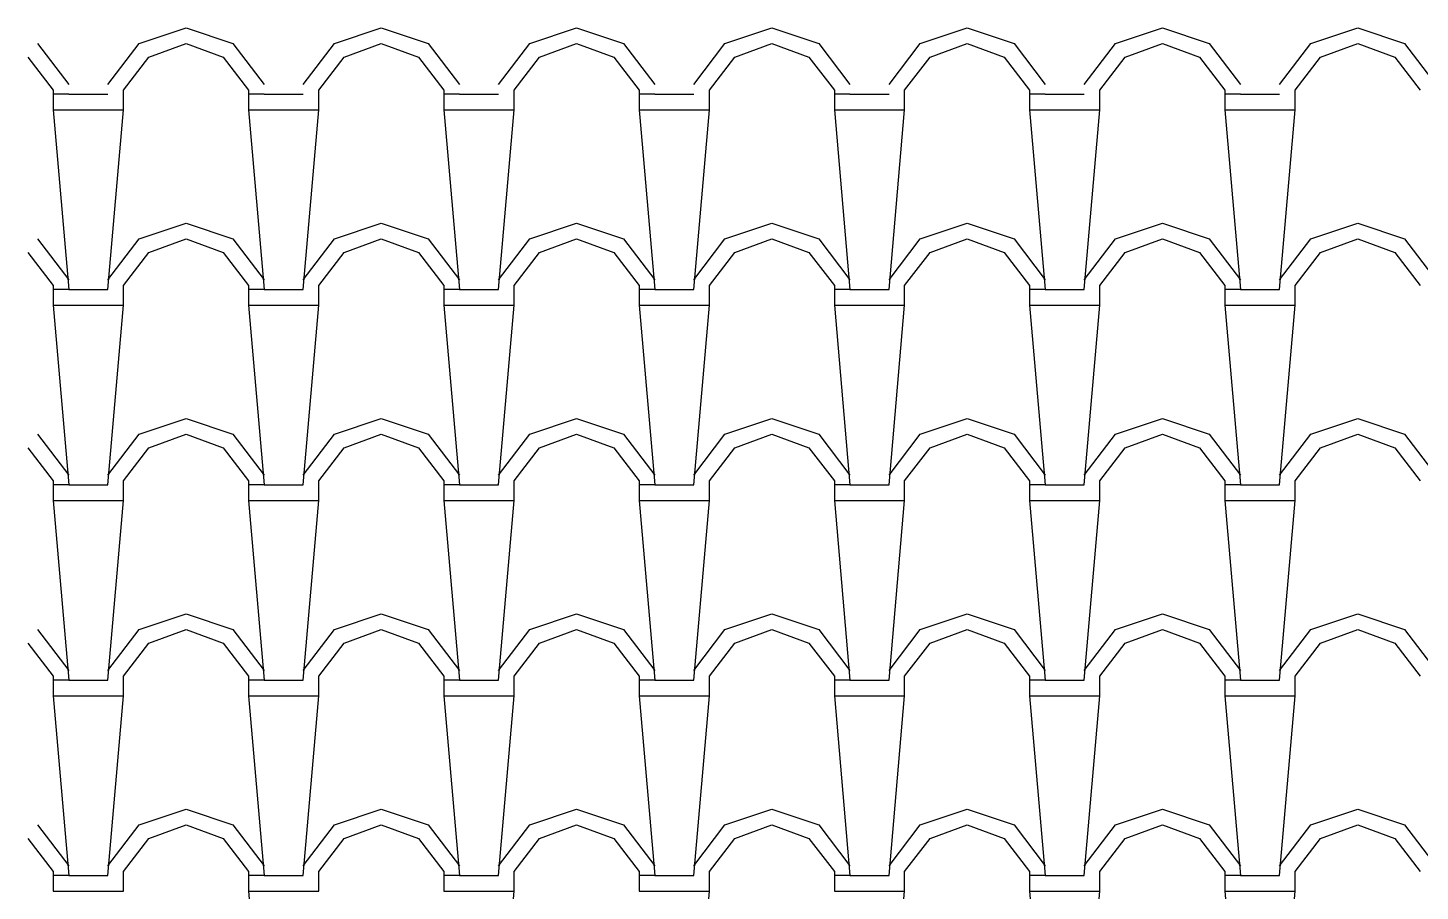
# Model space of a CAD drawing. Extents: x 143.46 to 149.12, y 337.31 to 340.42.
# Drawn here: x 143.461 to 145.244, y 339.314 to 340.419 of the extents above; entities that cross this region are included whole.
import ezdxf

# ---------------------------------------------------------------- set-up
doc = ezdxf.new("R2010")
doc.units = 0
doc.header["$LTSCALE"] = 0.03
doc.header["$MEASUREMENT"] = 0
doc.layers.add('TELHA', color=1, linetype='CONTINUOUS')

msp = doc.modelspace()

# ---------------------------------------------------------------- linework, layer by layer
at = {"layer": 'TELHA', "color": 1}
for p, q in [((143.6039, 340.3992), (143.6639, 340.4192)), ((143.6039, 340.3992), (143.6639, 340.4192)), ((143.6639, 340.4192), (143.7239, 340.3992)), ((143.6639, 340.4192), (143.7239, 340.3992)), ((143.8539, 340.3992), (143.9139, 340.4192)), ((143.8539, 340.3992), (143.9139, 340.4192)), ((143.9139, 340.4192), (143.9739, 340.3992)), ((143.9139, 340.4192), (143.9739, 340.3992)), ((143.9139, 340.4192), (143.9739, 340.3992)), ((143.9139, 340.4192), (143.9739, 340.3992)), ((144.1039, 340.3992), (144.1639, 340.4192)), ((144.1039, 340.3992), (144.1639, 340.4192)), ((144.1639, 340.4192), (144.2239, 340.3992)), ((144.1639, 340.4192), (144.2239, 340.3992)), ((144.3539, 340.3992), (144.4139, 340.4192)), ((144.3539, 340.3992), (144.4139, 340.4192)), ((144.4139, 340.4192), (144.4739, 340.3992)), ((144.4139, 340.4192), (144.4739, 340.3992)), ((144.6039, 340.3992), (144.6639, 340.4192)), ((144.6039, 340.3992), (144.6639, 340.4192)), ((144.6639, 340.4192), (144.7239, 340.3992)), ((144.6639, 340.4192), (144.7239, 340.3992)), ((144.8539, 340.3992), (144.9139, 340.4192)), ((144.8539, 340.3992), (144.9139, 340.4192)), ((144.8539, 340.3992), (144.9139, 340.4192)), ((144.8539, 340.3992), (144.9139, 340.4192)), ((144.9139, 340.4192), (144.9739, 340.3992)), ((144.9139, 340.4192), (144.9739, 340.3992)), ((144.9139, 340.4192), (144.9739, 340.3992)), ((145.1039, 340.3992), (145.1639, 340.4192)), ((145.1039, 340.3992), (145.1639, 340.4192)), ((145.1639, 340.4192), (145.2239, 340.3992)), ((145.1639, 340.4192), (145.2239, 340.3992)), ((145.1639, 340.4192), (145.2239, 340.3992)), ((145.1639, 340.4192), (145.2239, 340.3992)), ((143.4739, 340.3992), (143.5139, 340.3467)), ((143.4739, 340.3992), (143.5139, 340.3467)), ((143.5639, 340.3467), (143.6039, 340.3992)), ((143.5639, 340.3467), (143.6039, 340.3992)), ((143.6164, 340.3817), (143.6639, 340.3992)), ((143.6164, 340.3817), (143.6639, 340.3992)), ((143.6639, 340.3992), (143.7114, 340.3817)), ((143.6639, 340.3992), (143.7114, 340.3817)), ((143.7239, 340.3992), (143.7639, 340.3467)), ((143.7239, 340.3992), (143.7639, 340.3467)), ((143.8139, 340.3467), (143.8539, 340.3992)), ((143.8139, 340.3466), (143.8539, 340.3991)), ((143.8664, 340.3817), (143.9139, 340.3992)), ((143.8664, 340.3817), (143.9139, 340.3992)), ((143.9139, 340.3992), (143.9614, 340.3817)), ((143.9139, 340.3992), (143.9614, 340.3817)), ((143.9139, 340.3992), (143.9614, 340.3817)), ((143.9139, 340.3992), (143.9614, 340.3817)), ((143.9739, 340.3991), (144.0139, 340.3466)), ((143.9739, 340.3991), (144.0139, 340.3466)), ((144.0639, 340.3467), (144.1039, 340.3992)), ((144.0639, 340.3467), (144.1039, 340.3992)), ((144.1164, 340.3817), (144.1639, 340.3992)), ((144.1164, 340.3817), (144.1639, 340.3992)), ((144.1639, 340.3992), (144.2114, 340.3817)), ((144.1639, 340.3992), (144.2114, 340.3817)), ((144.2239, 340.3992), (144.2639, 340.3467)), ((144.2239, 340.3991), (144.2639, 340.3466)), ((144.3139, 340.3467), (144.3539, 340.3992)), ((144.3139, 340.3467), (144.3539, 340.3992)), ((144.3664, 340.3817), (144.4139, 340.3992)), ((144.3664, 340.3817), (144.4139, 340.3992)), ((144.4139, 340.3992), (144.4614, 340.3817)), ((144.4139, 340.3992), (144.4614, 340.3817)), ((144.4739, 340.3992), (144.5139, 340.3467)), ((144.4739, 340.3992), (144.5139, 340.3467)), ((144.5639, 340.3467), (144.6039, 340.3992)), ((144.5639, 340.3467), (144.6039, 340.3992)), ((144.6164, 340.3817), (144.6639, 340.3992)), ((144.6164, 340.3817), (144.6639, 340.3992)), ((144.6639, 340.3992), (144.7114, 340.3817)), ((144.6639, 340.3992), (144.7114, 340.3817)), ((144.7239, 340.3992), (144.7639, 340.3467)), ((144.7239, 340.3992), (144.7639, 340.3467)), ((144.7239, 340.3992), (144.7639, 340.3467)), ((144.7239, 340.3992), (144.7639, 340.3467)), ((144.8139, 340.3467), (144.8539, 340.3992)), ((144.8139, 340.3467), (144.8539, 340.3992)), ((144.8139, 340.3467), (144.8539, 340.3992)), ((144.8139, 340.3467), (144.8539, 340.3992)), ((144.8664, 340.3817), (144.9139, 340.3992)), ((144.8664, 340.3817), (144.9139, 340.3992)), ((144.8664, 340.3817), (144.9139, 340.3992)), ((144.8664, 340.3817), (144.9139, 340.3992)), ((144.9139, 340.3992), (144.9614, 340.3817)), ((144.9139, 340.3992), (144.9614, 340.3817)), ((144.9139, 340.3992), (144.9614, 340.3817)), ((144.9739, 340.3992), (145.0139, 340.3467)), ((144.9739, 340.3992), (145.0139, 340.3467)), ((144.9739, 340.3992), (145.0139, 340.3467)), ((145.0639, 340.3467), (145.1039, 340.3992)), ((145.0639, 340.3467), (145.1039, 340.3992)), ((145.0639, 340.3466), (145.1039, 340.3991)), ((145.1164, 340.3817), (145.1639, 340.3992)), ((145.1164, 340.3817), (145.1639, 340.3992)), ((145.1639, 340.3992), (145.2114, 340.3817)), ((145.1639, 340.3992), (145.2114, 340.3817)), ((145.1639, 340.3992), (145.2114, 340.3817)), ((145.1639, 340.3992), (145.2114, 340.3817)), ((145.2239, 340.3991), (145.2639, 340.3466)), ((145.2239, 340.3991), (145.2639, 340.3466)), ((143.4614, 340.3817), (143.4939, 340.3392)), ((143.4614, 340.3817), (143.4939, 340.3392)), ((143.5839, 340.3392), (143.6164, 340.3817)), ((143.5839, 340.3392), (143.6164, 340.3817)), ((143.7114, 340.3817), (143.7439, 340.3392)), ((143.7114, 340.3817), (143.7439, 340.3392)), ((143.8339, 340.3392), (143.8664, 340.3817)), ((143.8339, 340.3392), (143.8664, 340.3817)), ((143.9614, 340.3817), (143.9939, 340.3392)), ((143.9614, 340.3817), (143.9939, 340.3392)), ((144.0839, 340.3392), (144.1164, 340.3817)), ((144.0839, 340.3392), (144.1164, 340.3817)), ((144.2114, 340.3817), (144.2439, 340.3392)), ((144.2114, 340.3817), (144.2439, 340.3392)), ((144.3339, 340.3392), (144.3664, 340.3817)), ((144.3339, 340.3392), (144.3664, 340.3817)), ((144.4614, 340.3817), (144.4939, 340.3392)), ((144.4614, 340.3817), (144.4939, 340.3392)), ((144.5839, 340.3392), (144.6164, 340.3817)), ((144.5839, 340.3392), (144.6164, 340.3817)), ((144.7114, 340.3817), (144.7439, 340.3392)), ((144.7114, 340.3817), (144.7439, 340.3392)), ((144.7114, 340.3817), (144.7439, 340.3392)), ((144.7114, 340.3817), (144.7439, 340.3392)), ((144.8339, 340.3392), (144.8664, 340.3817)), ((144.8339, 340.3392), (144.8664, 340.3817)), ((144.8339, 340.3392), (144.8664, 340.3817)), ((144.8339, 340.3392), (144.8664, 340.3817)), ((144.9614, 340.3817), (144.9939, 340.3392)), ((144.9614, 340.3817), (144.9939, 340.3392)), ((144.9614, 340.3817), (144.9939, 340.3392)), ((145.0839, 340.3392), (145.1164, 340.3817)), ((145.0839, 340.3392), (145.1164, 340.3817)), ((145.0839, 340.3392), (145.1164, 340.3817)), ((145.2114, 340.3817), (145.2439, 340.3392)), ((145.2114, 340.3817), (145.2439, 340.3392)), ((143.4939, 340.3392), (143.4939, 340.3142)), ((143.4939, 340.3392), (143.4939, 340.3142)), ((143.5139, 340.3342), (143.4939, 340.3342)), ((143.5139, 340.3342), (143.4939, 340.3342)), ((143.5139, 340.3342), (143.5639, 340.3342)), ((143.5139, 340.3342), (143.5639, 340.3342)), ((143.5839, 340.3142), (143.5839, 340.3392)), ((143.5839, 340.3142), (143.5839, 340.3392)), ((143.7439, 340.3392), (143.7439, 340.3142)), ((143.7439, 340.3392), (143.7439, 340.3142)), ((143.7639, 340.3342), (143.7439, 340.3342)), ((143.7639, 340.3342), (143.7439, 340.3342)), ((143.7639, 340.3342), (143.8139, 340.3342)), ((143.7639, 340.3342), (143.8139, 340.3342)), ((143.8339, 340.3142), (143.8339, 340.3392)), ((143.8339, 340.3142), (143.8339, 340.3392)), ((143.9939, 340.3392), (143.9939, 340.3142)), ((143.9939, 340.3392), (143.9939, 340.3142)), ((144.0139, 340.3342), (143.9939, 340.3342)), ((144.0139, 340.3342), (143.9939, 340.3342)), ((144.0139, 340.3342), (144.0639, 340.3342)), ((144.0139, 340.3342), (144.0639, 340.3342)), ((144.0839, 340.3142), (144.0839, 340.3392)), ((144.0839, 340.3142), (144.0839, 340.3392)), ((144.2439, 340.3392), (144.2439, 340.3142)), ((144.2439, 340.3392), (144.2439, 340.3142)), ((144.2639, 340.3342), (144.2439, 340.3342)), ((144.2639, 340.3342), (144.2439, 340.3342)), ((144.2639, 340.3342), (144.3139, 340.3342)), ((144.2639, 340.3342), (144.3139, 340.3342)), ((144.3339, 340.3142), (144.3339, 340.3392)), ((144.3339, 340.3142), (144.3339, 340.3392)), ((144.4939, 340.3392), (144.4939, 340.3142)), ((144.4939, 340.3392), (144.4939, 340.3142)), ((144.5139, 340.3342), (144.4939, 340.3342)), ((144.5139, 340.3342), (144.4939, 340.3342)), ((144.5139, 340.3342), (144.5639, 340.3342)), ((144.5139, 340.3342), (144.5639, 340.3342)), ((144.5839, 340.3142), (144.5839, 340.3392)), ((144.5839, 340.3142), (144.5839, 340.3392)), ((144.7439, 340.3392), (144.7439, 340.3142)), ((144.7439, 340.3392), (144.7439, 340.3142)), ((144.7439, 340.3392), (144.7439, 340.3142)), ((144.7439, 340.3392), (144.7439, 340.3142)), ((144.7639, 340.3342), (144.7439, 340.3342)), ((144.7639, 340.3342), (144.7439, 340.3342)), ((144.7639, 340.3342), (144.7439, 340.3342)), ((144.7639, 340.3342), (144.7439, 340.3342)), ((144.7639, 340.3342), (144.8139, 340.3342)), ((144.7639, 340.3342), (144.8139, 340.3342)), ((144.7639, 340.3342), (144.8139, 340.3342)), ((144.7639, 340.3342), (144.8139, 340.3342)), ((144.8339, 340.3142), (144.8339, 340.3392)), ((144.8339, 340.3142), (144.8339, 340.3392)), ((144.8339, 340.3142), (144.8339, 340.3392)), ((144.8339, 340.3142), (144.8339, 340.3392)), ((144.9939, 340.3392), (144.9939, 340.3142)), ((144.9939, 340.3392), (144.9939, 340.3142)), ((144.9939, 340.3392), (144.9939, 340.3142)), ((145.0139, 340.3342), (144.9939, 340.3342)), ((145.0139, 340.3342), (144.9939, 340.3342)), ((145.0139, 340.3342), (144.9939, 340.3342)), ((145.0139, 340.3342), (145.0639, 340.3342)), ((145.0139, 340.3342), (145.0639, 340.3342)), ((145.0139, 340.3342), (145.0639, 340.3342)), ((145.0839, 340.3142), (145.0839, 340.3392)), ((145.0839, 340.3142), (145.0839, 340.3392)), ((145.0839, 340.3142), (145.0839, 340.3392)), ((143.4939, 340.3142), (143.5139, 340.0842)), ((143.4939, 340.3142), (143.5139, 340.0842)), ((143.4939, 340.3142), (143.5139, 340.3142)), ((143.4939, 340.3142), (143.5139, 340.3142)), ((143.5139, 340.3142), (143.5839, 340.3142)), ((143.5139, 340.3142), (143.5839, 340.3142)), ((143.5639, 340.0842), (143.5839, 340.3142)), ((143.5639, 340.0842), (143.5839, 340.3142)), ((143.7439, 340.3142), (143.7639, 340.0842)), ((143.7439, 340.3142), (143.7639, 340.0842)), ((143.7439, 340.3142), (143.7639, 340.3142)), ((143.7439, 340.3142), (143.7639, 340.3142)), ((143.7639, 340.3142), (143.8339, 340.3142)), ((143.7639, 340.3142), (143.8339, 340.3142)), ((143.8139, 340.0842), (143.8339, 340.3142)), ((143.8139, 340.0842), (143.8339, 340.3142)), ((143.9939, 340.3142), (144.0139, 340.0842)), ((143.9939, 340.3142), (144.0139, 340.0842)), ((143.9939, 340.3142), (144.0139, 340.3142)), ((143.9939, 340.3142), (144.0139, 340.3142)), ((144.0139, 340.3142), (144.0839, 340.3142)), ((144.0139, 340.3142), (144.0839, 340.3142)), ((144.0639, 340.0842), (144.0839, 340.3142)), ((144.0639, 340.0842), (144.0839, 340.3142)), ((144.2439, 340.3142), (144.2639, 340.0842)), ((144.2439, 340.3142), (144.2639, 340.0842)), ((144.2439, 340.3142), (144.2639, 340.3142)), ((144.2439, 340.3142), (144.2639, 340.3142)), ((144.2639, 340.3142), (144.3339, 340.3142)), ((144.2639, 340.3142), (144.3339, 340.3142)), ((144.3139, 340.0842), (144.3339, 340.3142)), ((144.3139, 340.0842), (144.3339, 340.3142)), ((144.4939, 340.3142), (144.5139, 340.0842)), ((144.4939, 340.3142), (144.5139, 340.0842)), ((144.4939, 340.3142), (144.5139, 340.3142)), ((144.4939, 340.3142), (144.5139, 340.3142)), ((144.5139, 340.3142), (144.5839, 340.3142)), ((144.5139, 340.3142), (144.5839, 340.3142)), ((144.5639, 340.0842), (144.5839, 340.3142)), ((144.5639, 340.0842), (144.5839, 340.3142)), ((144.7439, 340.3142), (144.7639, 340.3142)), ((144.7439, 340.3142), (144.7639, 340.3142)), ((144.7439, 340.3142), (144.7639, 340.0842)), ((144.7439, 340.3142), (144.7639, 340.0842)), ((144.7439, 340.3142), (144.7639, 340.0842)), ((144.7439, 340.3142), (144.7639, 340.0842)), ((144.7439, 340.3142), (144.7639, 340.3142)), ((144.7439, 340.3142), (144.7639, 340.3142)), ((144.7639, 340.3142), (144.8339, 340.3142)), ((144.7639, 340.3142), (144.8339, 340.3142)), ((144.7639, 340.3142), (144.8339, 340.3142)), ((144.7639, 340.3142), (144.8339, 340.3142)), ((144.8139, 340.0842), (144.8339, 340.3142)), ((144.8139, 340.0842), (144.8339, 340.3142)), ((144.8139, 340.0842), (144.8339, 340.3142)), ((144.8139, 340.0842), (144.8339, 340.3142)), ((144.9939, 340.3142), (145.0139, 340.3142)), ((144.9939, 340.3142), (145.0139, 340.3142)), ((144.9939, 340.3142), (145.0139, 340.0842)), ((144.9939, 340.3142), (145.0139, 340.0842)), ((144.9939, 340.3142), (145.0139, 340.0842)), ((144.9939, 340.3142), (145.0139, 340.0842)), ((144.9939, 340.3142), (145.0139, 340.3142)), ((145.0139, 340.3142), (145.0839, 340.3142)), ((145.0139, 340.3142), (145.0839, 340.3142)), ((145.0139, 340.3142), (145.0839, 340.3142)), ((145.0639, 340.0842), (145.0839, 340.3142)), ((145.0639, 340.0842), (145.0839, 340.3142)), ((145.0639, 340.0842), (145.0839, 340.3142)), ((145.0639, 340.0842), (145.0839, 340.3142)), ((143.6039, 340.1492), (143.6639, 340.1692)), ((143.6639, 340.1692), (143.7239, 340.1492)), ((143.8539, 340.1492), (143.9139, 340.1692)), ((143.9139, 340.1692), (143.9739, 340.1492)), ((143.9139, 340.1692), (143.9739, 340.1492)), ((144.1039, 340.1492), (144.1639, 340.1692)), ((144.1639, 340.1692), (144.2239, 340.1492)), ((144.3539, 340.1492), (144.4139, 340.1692)), ((144.4139, 340.1692), (144.4739, 340.1492)), ((144.6039, 340.1492), (144.6639, 340.1692)), ((144.6639, 340.1692), (144.7239, 340.1492)), ((144.8539, 340.1492), (144.9139, 340.1692)), ((144.8539, 340.1492), (144.9139, 340.1692)), ((144.9139, 340.1692), (144.9739, 340.1492)), ((144.9139, 340.1692), (144.9739, 340.1492)), ((145.1039, 340.1492), (145.1639, 340.1692)), ((145.1639, 340.1692), (145.2239, 340.1492)), ((145.1639, 340.1692), (145.2239, 340.1492)), ((143.4739, 340.1492), (143.5139, 340.0967)), ((143.5639, 340.0967), (143.6039, 340.1492)), ((143.6164, 340.1317), (143.6639, 340.1492)), ((143.6639, 340.1492), (143.7114, 340.1317)), ((143.7239, 340.1492), (143.7639, 340.0967)), ((143.8139, 340.0967), (143.8539, 340.1492)), ((143.8664, 340.1317), (143.9139, 340.1492)), ((143.9139, 340.1492), (143.9614, 340.1317)), ((143.9139, 340.1492), (143.9614, 340.1317)), ((143.9739, 340.1492), (144.0139, 340.0967)), ((144.0639, 340.0967), (144.1039, 340.1492)), ((144.1164, 340.1317), (144.1639, 340.1492)), ((144.1639, 340.1492), (144.2114, 340.1317)), ((144.2239, 340.1492), (144.2639, 340.0967)), ((144.3139, 340.0967), (144.3539, 340.1492)), ((144.3664, 340.1317), (144.4139, 340.1492)), ((144.4139, 340.1492), (144.4614, 340.1317)), ((144.4739, 340.1492), (144.5139, 340.0967)), ((144.5639, 340.0967), (144.6039, 340.1492)), ((144.6164, 340.1317), (144.6639, 340.1492)), ((144.6639, 340.1492), (144.7114, 340.1317)), ((144.7239, 340.1492), (144.7639, 340.0967)), ((144.7239, 340.1492), (144.7639, 340.0967)), ((144.8139, 340.0967), (144.8539, 340.1492)), ((144.8139, 340.0967), (144.8539, 340.1492)), ((144.8664, 340.1317), (144.9139, 340.1492)), ((144.8664, 340.1317), (144.9139, 340.1492)), ((144.9139, 340.1492), (144.9614, 340.1317)), ((144.9139, 340.1492), (144.9614, 340.1317)), ((144.9739, 340.1492), (145.0139, 340.0967)), ((144.9739, 340.1492), (145.0139, 340.0967)), ((145.0639, 340.0967), (145.1039, 340.1492)), ((145.0639, 340.0967), (145.1039, 340.1492)), ((145.1164, 340.1317), (145.1639, 340.1492)), ((145.1639, 340.1492), (145.2114, 340.1317)), ((145.1639, 340.1492), (145.2114, 340.1317)), ((145.2239, 340.1492), (145.2639, 340.0967)), ((143.4614, 340.1317), (143.4939, 340.0892)), ((143.5839, 340.0892), (143.6164, 340.1317)), ((143.7114, 340.1317), (143.7439, 340.0892)), ((143.8339, 340.0892), (143.8664, 340.1317)), ((143.9614, 340.1317), (143.9939, 340.0892)), ((144.0839, 340.0892), (144.1164, 340.1317)), ((144.2114, 340.1317), (144.2439, 340.0892)), ((144.3339, 340.0892), (144.3664, 340.1317)), ((144.4614, 340.1317), (144.4939, 340.0892)), ((144.5839, 340.0892), (144.6164, 340.1317)), ((144.7114, 340.1317), (144.7439, 340.0892)), ((144.7114, 340.1317), (144.7439, 340.0892)), ((144.8339, 340.0892), (144.8664, 340.1317)), ((144.8339, 340.0892), (144.8664, 340.1317)), ((144.9614, 340.1317), (144.9939, 340.0892)), ((144.9614, 340.1317), (144.9939, 340.0892)), ((145.0839, 340.0892), (145.1164, 340.1317)), ((145.0839, 340.0892), (145.1164, 340.1317)), ((145.2114, 340.1317), (145.2439, 340.0892)), ((143.4939, 340.0892), (143.4939, 340.0642)), ((143.5139, 340.0842), (143.4939, 340.0842)), ((143.5139, 340.0842), (143.5639, 340.0842)), ((143.5839, 340.0642), (143.5839, 340.0892)), ((143.7439, 340.0892), (143.7439, 340.0642)), ((143.7639, 340.0842), (143.7439, 340.0842)), ((143.7639, 340.0842), (143.8139, 340.0842)), ((143.8339, 340.0642), (143.8339, 340.0892)), ((143.9939, 340.0892), (143.9939, 340.0642)), ((144.0139, 340.0842), (143.9939, 340.0842)), ((144.0139, 340.0842), (144.0639, 340.0842)), ((144.0839, 340.0642), (144.0839, 340.0892)), ((144.2439, 340.0892), (144.2439, 340.0642)), ((144.2639, 340.0842), (144.2439, 340.0842)), ((144.2639, 340.0842), (144.3139, 340.0842)), ((144.3339, 340.0642), (144.3339, 340.0892)), ((144.4939, 340.0892), (144.4939, 340.0642)), ((144.5139, 340.0842), (144.4939, 340.0842)), ((144.5139, 340.0842), (144.5639, 340.0842)), ((144.5839, 340.0642), (144.5839, 340.0892)), ((144.7439, 340.0892), (144.7439, 340.0642)), ((144.7439, 340.0892), (144.7439, 340.0642)), ((144.7639, 340.0842), (144.7439, 340.0842)), ((144.7639, 340.0842), (144.7439, 340.0842)), ((144.7639, 340.0842), (144.8139, 340.0842)), ((144.7639, 340.0842), (144.8139, 340.0842)), ((144.8339, 340.0642), (144.8339, 340.0892)), ((144.8339, 340.0642), (144.8339, 340.0892)), ((144.9939, 340.0892), (144.9939, 340.0642)), ((144.9939, 340.0892), (144.9939, 340.0642)), ((145.0139, 340.0842), (144.9939, 340.0842)), ((145.0139, 340.0842), (144.9939, 340.0842)), ((145.0139, 340.0842), (145.0639, 340.0842)), ((145.0139, 340.0842), (145.0639, 340.0842)), ((145.0839, 340.0642), (145.0839, 340.0892)), ((145.0839, 340.0642), (145.0839, 340.0892)), ((143.4939, 340.0642), (143.5139, 339.8342)), ((143.4939, 340.0642), (143.5139, 340.0642)), ((143.5139, 340.0642), (143.5839, 340.0642)), ((143.5639, 339.8342), (143.5839, 340.0642)), ((143.7439, 340.0642), (143.7639, 339.8342)), ((143.7439, 340.0642), (143.7639, 340.0642)), ((143.7639, 340.0642), (143.8339, 340.0642)), ((143.8139, 339.8342), (143.8339, 340.0642)), ((143.9939, 340.0642), (144.0139, 339.8342)), ((143.9939, 340.0642), (144.0139, 340.0642)), ((144.0139, 340.0642), (144.0839, 340.0642)), ((144.0639, 339.8342), (144.0839, 340.0642)), ((144.2439, 340.0642), (144.2639, 339.8342)), ((144.2439, 340.0642), (144.2639, 340.0642)), ((144.2639, 340.0642), (144.3339, 340.0642)), ((144.3139, 339.8342), (144.3339, 340.0642)), ((144.4939, 340.0642), (144.5139, 339.8342)), ((144.4939, 340.0642), (144.5139, 340.0642)), ((144.5139, 340.0642), (144.5839, 340.0642)), ((144.5639, 339.8342), (144.5839, 340.0642)), ((144.7439, 340.0642), (144.7639, 340.0642)), ((144.7439, 340.0642), (144.7639, 339.8342)), ((144.7439, 340.0642), (144.7639, 339.8342)), ((144.7439, 340.0642), (144.7639, 340.0642)), ((144.7639, 340.0642), (144.8339, 340.0642)), ((144.7639, 340.0642), (144.8339, 340.0642)), ((144.8139, 339.8342), (144.8339, 340.0642)), ((144.8139, 339.8342), (144.8339, 340.0642)), ((144.9939, 340.0642), (145.0139, 340.0642)), ((144.9939, 340.0642), (145.0139, 339.8342)), ((144.9939, 340.0642), (145.0139, 339.8342)), ((144.9939, 340.0642), (145.0139, 340.0642)), ((145.0139, 340.0642), (145.0839, 340.0642)), ((145.0139, 340.0642), (145.0839, 340.0642)), ((145.0639, 339.8342), (145.0839, 340.0642)), ((145.0639, 339.8342), (145.0839, 340.0642)), ((143.6039, 339.8992), (143.6639, 339.9192)), ((143.6639, 339.9192), (143.7239, 339.8992)), ((143.8539, 339.8992), (143.9139, 339.9192)), ((143.9139, 339.9192), (143.9739, 339.8992)), ((143.9139, 339.9192), (143.9739, 339.8992)), ((144.1039, 339.8992), (144.1639, 339.9192)), ((144.1639, 339.9192), (144.2239, 339.8992)), ((144.3539, 339.8992), (144.4139, 339.9192)), ((144.4139, 339.9192), (144.4739, 339.8992)), ((144.6039, 339.8992), (144.6639, 339.9192)), ((144.6639, 339.9192), (144.7239, 339.8992)), ((144.8539, 339.8992), (144.9139, 339.9192)), ((144.8539, 339.8992), (144.9139, 339.9192)), ((144.9139, 339.9192), (144.9739, 339.8992)), ((144.9139, 339.9192), (144.9739, 339.8992)), ((145.1039, 339.8992), (145.1639, 339.9192)), ((145.1639, 339.9192), (145.2239, 339.8992)), ((145.1639, 339.9192), (145.2239, 339.8992)), ((143.4739, 339.8992), (143.5139, 339.8467)), ((143.5639, 339.8467), (143.6039, 339.8992)), ((143.6164, 339.8817), (143.6639, 339.8992)), ((143.6639, 339.8992), (143.7114, 339.8817)), ((143.7239, 339.8992), (143.7639, 339.8467)), ((143.8139, 339.8467), (143.8539, 339.8992)), ((143.8664, 339.8817), (143.9139, 339.8992)), ((143.9139, 339.8992), (143.9614, 339.8817)), ((143.9139, 339.8992), (143.9614, 339.8817)), ((143.9739, 339.8992), (144.0139, 339.8467)), ((144.0639, 339.8467), (144.1039, 339.8992)), ((144.1164, 339.8817), (144.1639, 339.8992)), ((144.1639, 339.8992), (144.2114, 339.8817)), ((144.2239, 339.8992), (144.2639, 339.8467)), ((144.3139, 339.8467), (144.3539, 339.8992)), ((144.3664, 339.8817), (144.4139, 339.8992)), ((144.4139, 339.8992), (144.4614, 339.8817)), ((144.4739, 339.8992), (144.5139, 339.8467)), ((144.5639, 339.8467), (144.6039, 339.8992)), ((144.6164, 339.8817), (144.6639, 339.8992)), ((144.6639, 339.8992), (144.7114, 339.8817)), ((144.7239, 339.8992), (144.7639, 339.8467)), ((144.7239, 339.8992), (144.7639, 339.8467)), ((144.8139, 339.8467), (144.8539, 339.8992)), ((144.8139, 339.8467), (144.8539, 339.8992)), ((144.8664, 339.8817), (144.9139, 339.8992)), ((144.8664, 339.8817), (144.9139, 339.8992)), ((144.9139, 339.8992), (144.9614, 339.8817)), ((144.9139, 339.8992), (144.9614, 339.8817)), ((144.9739, 339.8992), (145.0139, 339.8467)), ((144.9739, 339.8992), (145.0139, 339.8467)), ((145.0639, 339.8467), (145.1039, 339.8992)), ((145.0639, 339.8467), (145.1039, 339.8992)), ((145.1164, 339.8817), (145.1639, 339.8992)), ((145.1639, 339.8992), (145.2114, 339.8817)), ((145.1639, 339.8992), (145.2114, 339.8817)), ((145.2239, 339.8992), (145.2639, 339.8467)), ((143.4614, 339.8817), (143.4939, 339.8392)), ((143.5839, 339.8392), (143.6164, 339.8817)), ((143.7114, 339.8817), (143.7439, 339.8392)), ((143.8339, 339.8392), (143.8664, 339.8817)), ((143.9614, 339.8817), (143.9939, 339.8392)), ((144.0839, 339.8392), (144.1164, 339.8817)), ((144.2114, 339.8817), (144.2439, 339.8392)), ((144.3339, 339.8392), (144.3664, 339.8817)), ((144.4614, 339.8817), (144.4939, 339.8392)), ((144.5839, 339.8392), (144.6164, 339.8817)), ((144.7114, 339.8817), (144.7439, 339.8392)), ((144.7114, 339.8817), (144.7439, 339.8392)), ((144.8339, 339.8392), (144.8664, 339.8817)), ((144.8339, 339.8392), (144.8664, 339.8817)), ((144.9614, 339.8817), (144.9939, 339.8392)), ((144.9614, 339.8817), (144.9939, 339.8392)), ((145.0839, 339.8392), (145.1164, 339.8817)), ((145.0839, 339.8392), (145.1164, 339.8817)), ((145.2114, 339.8817), (145.2439, 339.8392)), ((143.4939, 339.8392), (143.4939, 339.8142)), ((143.5139, 339.8342), (143.4939, 339.8342)), ((143.5139, 339.8342), (143.5639, 339.8342)), ((143.5839, 339.8142), (143.5839, 339.8392)), ((143.7439, 339.8392), (143.7439, 339.8142)), ((143.7639, 339.8342), (143.7439, 339.8342)), ((143.7639, 339.8342), (143.8139, 339.8342)), ((143.8339, 339.8142), (143.8339, 339.8392)), ((143.9939, 339.8392), (143.9939, 339.8142)), ((144.0139, 339.8342), (143.9939, 339.8342)), ((144.0139, 339.8342), (144.0639, 339.8342)), ((144.0839, 339.8142), (144.0839, 339.8392)), ((144.2439, 339.8392), (144.2439, 339.8142)), ((144.2639, 339.8342), (144.2439, 339.8342)), ((144.2639, 339.8342), (144.3139, 339.8342)), ((144.3339, 339.8142), (144.3339, 339.8392)), ((144.4939, 339.8392), (144.4939, 339.8142)), ((144.5139, 339.8342), (144.4939, 339.8342)), ((144.5139, 339.8342), (144.5639, 339.8342)), ((144.5839, 339.8142), (144.5839, 339.8392)), ((144.7439, 339.8392), (144.7439, 339.8142)), ((144.7439, 339.8392), (144.7439, 339.8142)), ((144.7439, 339.8392), (144.7439, 339.8142)), ((144.7639, 339.8342), (144.7439, 339.8342)), ((144.7639, 339.8342), (144.7439, 339.8342)), ((144.7639, 339.8342), (144.7439, 339.8342)), ((144.7639, 339.8342), (144.8139, 339.8342)), ((144.7639, 339.8342), (144.8139, 339.8342)), ((144.7639, 339.8342), (144.8139, 339.8342)), ((144.8339, 339.8142), (144.8339, 339.8392)), ((144.8339, 339.8142), (144.8339, 339.8392)), ((144.8339, 339.8142), (144.8339, 339.8392)), ((144.9939, 339.8392), (144.9939, 339.8142)), ((144.9939, 339.8392), (144.9939, 339.8142)), ((145.0139, 339.8342), (144.9939, 339.8342)), ((145.0139, 339.8342), (144.9939, 339.8342)), ((145.0139, 339.8342), (145.0639, 339.8342)), ((145.0139, 339.8342), (145.0639, 339.8342)), ((145.0839, 339.8142), (145.0839, 339.8392)), ((145.0839, 339.8142), (145.0839, 339.8392)), ((143.4939, 339.8142), (143.5139, 339.5842)), ((143.4939, 339.8142), (143.5139, 339.8142)), ((143.5139, 339.8142), (143.5839, 339.8142)), ((143.5639, 339.5842), (143.5839, 339.8142)), ((143.7439, 339.8142), (143.7639, 339.5842)), ((143.7439, 339.8142), (143.7639, 339.8142)), ((143.7639, 339.8142), (143.8339, 339.8142)), ((143.8139, 339.5842), (143.8339, 339.8142)), ((143.9939, 339.8142), (144.0139, 339.5842)), ((143.9939, 339.8142), (144.0139, 339.8142)), ((144.0139, 339.8142), (144.0839, 339.8142)), ((144.0639, 339.5842), (144.0839, 339.8142)), ((144.2439, 339.8142), (144.2639, 339.5842)), ((144.2439, 339.8142), (144.2639, 339.8142)), ((144.2639, 339.8142), (144.3339, 339.8142)), ((144.3139, 339.5842), (144.3339, 339.8142)), ((144.4939, 339.8142), (144.5139, 339.5842)), ((144.4939, 339.8142), (144.5139, 339.8142)), ((144.5139, 339.8142), (144.5839, 339.8142)), ((144.5639, 339.5842), (144.5839, 339.8142)), ((144.7439, 339.8142), (144.7639, 339.5842)), ((144.7439, 339.8142), (144.7639, 339.5842)), ((144.7439, 339.8142), (144.7639, 339.5842)), ((144.7439, 339.8142), (144.7639, 339.8142)), ((144.7439, 339.8142), (144.7639, 339.8142)), ((144.7439, 339.8142), (144.7639, 339.8142)), ((144.7639, 339.8142), (144.8339, 339.8142)), ((144.7639, 339.8142), (144.8339, 339.8142)), ((144.7639, 339.8142), (144.8339, 339.8142)), ((144.8139, 339.5842), (144.8339, 339.8142)), ((144.8139, 339.5842), (144.8339, 339.8142)), ((144.8139, 339.5842), (144.8339, 339.8142)), ((144.9939, 339.8142), (145.0139, 339.5842)), ((144.9939, 339.8142), (145.0139, 339.5842)), ((144.9939, 339.8142), (145.0139, 339.8142)), ((144.9939, 339.8142), (145.0139, 339.8142)), ((145.0139, 339.8142), (145.0839, 339.8142)), ((145.0139, 339.8142), (145.0839, 339.8142)), ((145.0639, 339.5842), (145.0839, 339.8142)), ((145.0639, 339.5842), (145.0839, 339.8142)), ((143.6039, 339.6492), (143.6639, 339.6692)), ((143.6039, 339.6492), (143.6639, 339.6692)), ((143.6039, 339.6492), (143.6639, 339.6692)), ((143.6639, 339.6692), (143.7239, 339.6492)), ((143.6639, 339.6692), (143.7239, 339.6492)), ((143.6639, 339.6692), (143.7239, 339.6492)), ((143.8539, 339.6492), (143.9139, 339.6692)), ((143.8539, 339.6492), (143.9139, 339.6692)), ((143.8539, 339.6492), (143.9139, 339.6692)), ((143.9139, 339.6692), (143.9739, 339.6492)), ((143.9139, 339.6692), (143.9739, 339.6492)), ((143.9139, 339.6692), (143.9739, 339.6492)), ((143.9139, 339.6692), (143.9739, 339.6492)), ((143.9139, 339.6692), (143.9739, 339.6492)), ((143.9139, 339.6692), (143.9739, 339.6492)), ((144.1039, 339.6492), (144.1639, 339.6692)), ((144.1039, 339.6492), (144.1639, 339.6692)), ((144.1039, 339.6492), (144.1639, 339.6692)), ((144.1639, 339.6692), (144.2239, 339.6492)), ((144.1639, 339.6692), (144.2239, 339.6492)), ((144.1639, 339.6692), (144.2239, 339.6492)), ((144.3539, 339.6492), (144.4139, 339.6692)), ((144.3539, 339.6492), (144.4139, 339.6692)), ((144.3539, 339.6492), (144.4139, 339.6692)), ((144.4139, 339.6692), (144.4739, 339.6492)), ((144.4139, 339.6692), (144.4739, 339.6492)), ((144.4139, 339.6692), (144.4739, 339.6492)), ((144.6039, 339.6492), (144.6639, 339.6692)), ((144.6039, 339.6492), (144.6639, 339.6692)), ((144.6039, 339.6492), (144.6639, 339.6692)), ((144.6039, 339.6492), (144.6639, 339.6692)), ((144.6639, 339.6692), (144.7239, 339.6492)), ((144.6639, 339.6692), (144.7239, 339.6492)), ((144.6639, 339.6692), (144.7239, 339.6492)), ((144.6639, 339.6692), (144.7239, 339.6492)), ((144.8539, 339.6492), (144.9139, 339.6692)), ((144.8539, 339.6492), (144.9139, 339.6692)), ((144.8539, 339.6492), (144.9139, 339.6692)), ((144.8539, 339.6492), (144.9139, 339.6692)), ((144.8539, 339.6492), (144.9139, 339.6692)), ((144.8539, 339.6492), (144.9139, 339.6692)), ((144.8539, 339.6492), (144.9139, 339.6692)), ((144.9139, 339.6692), (144.9739, 339.6492)), ((144.9139, 339.6692), (144.9739, 339.6492)), ((144.9139, 339.6692), (144.9739, 339.6492)), ((144.9139, 339.6692), (144.9739, 339.6492)), ((144.9139, 339.6692), (144.9739, 339.6492)), ((145.1039, 339.6492), (145.1639, 339.6692)), ((145.1039, 339.6492), (145.1639, 339.6692)), ((145.1039, 339.6492), (145.1639, 339.6692)), ((145.1639, 339.6692), (145.2239, 339.6492)), ((145.1639, 339.6692), (145.2239, 339.6492)), ((145.1639, 339.6692), (145.2239, 339.6492)), ((145.1639, 339.6692), (145.2239, 339.6492)), ((145.1639, 339.6692), (145.2239, 339.6492)), ((145.1639, 339.6692), (145.2239, 339.6492)), ((143.4739, 339.6492), (143.5139, 339.5967)), ((143.4739, 339.6492), (143.5139, 339.5967)), ((143.4739, 339.6492), (143.5139, 339.5967)), ((143.5639, 339.5967), (143.6039, 339.6492)), ((143.5639, 339.5967), (143.6039, 339.6492)), ((143.5639, 339.5967), (143.6039, 339.6492)), ((143.6164, 339.6317), (143.6639, 339.6492)), ((143.6164, 339.6317), (143.6639, 339.6492)), ((143.6164, 339.6317), (143.6639, 339.6492)), ((143.6639, 339.6492), (143.7114, 339.6317)), ((143.6639, 339.6492), (143.7114, 339.6317)), ((143.6639, 339.6492), (143.7114, 339.6317)), ((143.7239, 339.6492), (143.7639, 339.5967)), ((143.7239, 339.6492), (143.7639, 339.5967)), ((143.7239, 339.6492), (143.7639, 339.5967)), ((143.8139, 339.5967), (143.8539, 339.6492)), ((143.8139, 339.5967), (143.8539, 339.6492)), ((143.8139, 339.5967), (143.8539, 339.6492)), ((143.8664, 339.6317), (143.9139, 339.6492)), ((143.8664, 339.6317), (143.9139, 339.6492)), ((143.8664, 339.6317), (143.9139, 339.6492)), ((143.9139, 339.6492), (143.9614, 339.6317)), ((143.9139, 339.6492), (143.9614, 339.6317)), ((143.9139, 339.6492), (143.9614, 339.6317)), ((143.9139, 339.6492), (143.9614, 339.6317)), ((143.9139, 339.6492), (143.9614, 339.6317)), ((143.9139, 339.6492), (143.9614, 339.6317)), ((143.9739, 339.6492), (144.0139, 339.5967)), ((143.9739, 339.6492), (144.0139, 339.5967)), ((143.9739, 339.6491), (144.0139, 339.5966)), ((144.0639, 339.5967), (144.1039, 339.6492)), ((144.0639, 339.5967), (144.1039, 339.6492)), ((144.0639, 339.5967), (144.1039, 339.6492)), ((144.1164, 339.6317), (144.1639, 339.6492)), ((144.1164, 339.6317), (144.1639, 339.6492)), ((144.1164, 339.6317), (144.1639, 339.6492)), ((144.1639, 339.6492), (144.2114, 339.6317)), ((144.1639, 339.6492), (144.2114, 339.6317)), ((144.1639, 339.6492), (144.2114, 339.6317)), ((144.2239, 339.6492), (144.2639, 339.5967)), ((144.2239, 339.6492), (144.2639, 339.5967)), ((144.2239, 339.6492), (144.2639, 339.5967)), ((144.3139, 339.5967), (144.3539, 339.6492)), ((144.3139, 339.5967), (144.3539, 339.6492)), ((144.3139, 339.5967), (144.3539, 339.6492)), ((144.3664, 339.6317), (144.4139, 339.6492)), ((144.3664, 339.6317), (144.4139, 339.6492)), ((144.3664, 339.6317), (144.4139, 339.6492)), ((144.4139, 339.6492), (144.4614, 339.6317)), ((144.4139, 339.6492), (144.4614, 339.6317)), ((144.4139, 339.6492), (144.4614, 339.6317)), ((144.4739, 339.6492), (144.5139, 339.5967)), ((144.4739, 339.6492), (144.5139, 339.5967)), ((144.4739, 339.6492), (144.5139, 339.5967)), ((144.5639, 339.5967), (144.6039, 339.6492)), ((144.5639, 339.5967), (144.6039, 339.6492)), ((144.5639, 339.5967), (144.6039, 339.6492)), ((144.6164, 339.6317), (144.6639, 339.6492)), ((144.6164, 339.6317), (144.6639, 339.6492)), ((144.6164, 339.6317), (144.6639, 339.6492)), ((144.6164, 339.6317), (144.6639, 339.6492)), ((144.6639, 339.6492), (144.7114, 339.6317)), ((144.6639, 339.6492), (144.7114, 339.6317)), ((144.6639, 339.6492), (144.7114, 339.6317)), ((144.6639, 339.6492), (144.7114, 339.6317)), ((144.7239, 339.6492), (144.7639, 339.5967)), ((144.7239, 339.6492), (144.7639, 339.5967)), ((144.7239, 339.6492), (144.7639, 339.5967)), ((144.7239, 339.6492), (144.7639, 339.5967)), ((144.7239, 339.6492), (144.7639, 339.5967)), ((144.7239, 339.6492), (144.7639, 339.5967)), ((144.7239, 339.6492), (144.7639, 339.5967)), ((144.8139, 339.5967), (144.8539, 339.6492)), ((144.8139, 339.5967), (144.8539, 339.6492)), ((144.8139, 339.5967), (144.8539, 339.6492)), ((144.8139, 339.5967), (144.8539, 339.6492)), ((144.8139, 339.5967), (144.8539, 339.6492)), ((144.8139, 339.5967), (144.8539, 339.6492)), ((144.8139, 339.5967), (144.8539, 339.6492)), ((144.8664, 339.6317), (144.9139, 339.6492)), ((144.8664, 339.6317), (144.9139, 339.6492)), ((144.8664, 339.6317), (144.9139, 339.6492)), ((144.8664, 339.6317), (144.9139, 339.6492)), ((144.8664, 339.6317), (144.9139, 339.6492)), ((144.8664, 339.6317), (144.9139, 339.6492)), ((144.8664, 339.6317), (144.9139, 339.6492)), ((144.9139, 339.6492), (144.9614, 339.6317)), ((144.9139, 339.6492), (144.9614, 339.6317)), ((144.9139, 339.6492), (144.9614, 339.6317)), ((144.9139, 339.6492), (144.9614, 339.6317)), ((144.9139, 339.6492), (144.9614, 339.6317)), ((144.9739, 339.6492), (145.0139, 339.5967)), ((144.9739, 339.6492), (145.0139, 339.5967)), ((144.9739, 339.6492), (145.0139, 339.5967)), ((144.9739, 339.6492), (145.0139, 339.5967)), ((144.9739, 339.6492), (145.0139, 339.5967)), ((145.0639, 339.5967), (145.1039, 339.6492)), ((145.0639, 339.5967), (145.1039, 339.6492)), ((145.0639, 339.5967), (145.1039, 339.6492)), ((145.0639, 339.5967), (145.1039, 339.6492)), ((145.0639, 339.5967), (145.1039, 339.6492)), ((145.1164, 339.6317), (145.1639, 339.6492)), ((145.1164, 339.6317), (145.1639, 339.6492)), ((145.1164, 339.6317), (145.1639, 339.6492)), ((145.1639, 339.6492), (145.2114, 339.6317)), ((145.1639, 339.6492), (145.2114, 339.6317)), ((145.1639, 339.6492), (145.2114, 339.6317)), ((145.1639, 339.6492), (145.2114, 339.6317)), ((145.1639, 339.6492), (145.2114, 339.6317)), ((145.1639, 339.6492), (145.2114, 339.6317)), ((145.2239, 339.6492), (145.2639, 339.5967)), ((145.2239, 339.6492), (145.2639, 339.5967)), ((145.2239, 339.6491), (145.2639, 339.5966)), ((143.4614, 339.6317), (143.4939, 339.5892)), ((143.4614, 339.6317), (143.4939, 339.5892)), ((143.4614, 339.6317), (143.4939, 339.5892)), ((143.5839, 339.5892), (143.6164, 339.6317)), ((143.5839, 339.5892), (143.6164, 339.6317)), ((143.5839, 339.5892), (143.6164, 339.6317)), ((143.7114, 339.6317), (143.7439, 339.5892)), ((143.7114, 339.6317), (143.7439, 339.5892)), ((143.7114, 339.6317), (143.7439, 339.5892)), ((143.8339, 339.5892), (143.8664, 339.6317)), ((143.8339, 339.5892), (143.8664, 339.6317)), ((143.8339, 339.5892), (143.8664, 339.6317)), ((143.9614, 339.6317), (143.9939, 339.5892)), ((143.9614, 339.6317), (143.9939, 339.5892)), ((143.9614, 339.6317), (143.9939, 339.5892)), ((144.0839, 339.5892), (144.1164, 339.6317)), ((144.0839, 339.5892), (144.1164, 339.6317)), ((144.0839, 339.5892), (144.1164, 339.6317)), ((144.2114, 339.6317), (144.2439, 339.5892)), ((144.2114, 339.6317), (144.2439, 339.5892)), ((144.2114, 339.6317), (144.2439, 339.5892)), ((144.3339, 339.5892), (144.3664, 339.6317)), ((144.3339, 339.5892), (144.3664, 339.6317)), ((144.3339, 339.5892), (144.3664, 339.6317)), ((144.4614, 339.6317), (144.4939, 339.5892)), ((144.4614, 339.6317), (144.4939, 339.5892)), ((144.4614, 339.6317), (144.4939, 339.5892)), ((144.5839, 339.5892), (144.6164, 339.6317)), ((144.5839, 339.5892), (144.6164, 339.6317)), ((144.5839, 339.5892), (144.6164, 339.6317)), ((144.7114, 339.6317), (144.7439, 339.5892)), ((144.7114, 339.6317), (144.7439, 339.5892)), ((144.7114, 339.6317), (144.7439, 339.5892)), ((144.7114, 339.6317), (144.7439, 339.5892)), ((144.7114, 339.6317), (144.7439, 339.5892)), ((144.7114, 339.6317), (144.7439, 339.5892)), ((144.7114, 339.6317), (144.7439, 339.5892)), ((144.8339, 339.5892), (144.8664, 339.6317)), ((144.8339, 339.5892), (144.8664, 339.6317)), ((144.8339, 339.5892), (144.8664, 339.6317)), ((144.8339, 339.5892), (144.8664, 339.6317)), ((144.8339, 339.5892), (144.8664, 339.6317)), ((144.8339, 339.5892), (144.8664, 339.6317)), ((144.8339, 339.5892), (144.8664, 339.6317)), ((144.9614, 339.6317), (144.9939, 339.5892)), ((144.9614, 339.6317), (144.9939, 339.5892)), ((144.9614, 339.6317), (144.9939, 339.5892)), ((144.9614, 339.6317), (144.9939, 339.5892)), ((144.9614, 339.6317), (144.9939, 339.5892)), ((145.0839, 339.5892), (145.1164, 339.6317)), ((145.0839, 339.5892), (145.1164, 339.6317)), ((145.0839, 339.5892), (145.1164, 339.6317)), ((145.0839, 339.5892), (145.1164, 339.6317)), ((145.0839, 339.5892), (145.1164, 339.6317)), ((145.2114, 339.6317), (145.2439, 339.5892)), ((145.2114, 339.6317), (145.2439, 339.5892)), ((145.2114, 339.6317), (145.2439, 339.5892)), ((143.4939, 339.5892), (143.4939, 339.5642)), ((143.4939, 339.5892), (143.4939, 339.5642)), ((143.4939, 339.5892), (143.4939, 339.5642)), ((143.5139, 339.5842), (143.4939, 339.5842)), ((143.5139, 339.5842), (143.4939, 339.5842)), ((143.5139, 339.5842), (143.4939, 339.5842)), ((143.5139, 339.5842), (143.5639, 339.5842)), ((143.5139, 339.5842), (143.5639, 339.5842)), ((143.5139, 339.5842), (143.5639, 339.5842)), ((143.5839, 339.5642), (143.5839, 339.5892)), ((143.5839, 339.5642), (143.5839, 339.5892)), ((143.5839, 339.5642), (143.5839, 339.5892)), ((143.7439, 339.5892), (143.7439, 339.5642)), ((143.7439, 339.5892), (143.7439, 339.5642)), ((143.7439, 339.5892), (143.7439, 339.5642)), ((143.7639, 339.5842), (143.7439, 339.5842)), ((143.7639, 339.5842), (143.7439, 339.5842)), ((143.7639, 339.5842), (143.7439, 339.5842)), ((143.7639, 339.5842), (143.8139, 339.5842)), ((143.7639, 339.5842), (143.8139, 339.5842)), ((143.7639, 339.5842), (143.8139, 339.5842)), ((143.8339, 339.5642), (143.8339, 339.5892)), ((143.8339, 339.5642), (143.8339, 339.5892)), ((143.8339, 339.5642), (143.8339, 339.5892)), ((143.9939, 339.5892), (143.9939, 339.5642)), ((143.9939, 339.5892), (143.9939, 339.5642)), ((143.9939, 339.5892), (143.9939, 339.5642)), ((144.0139, 339.5842), (143.9939, 339.5842)), ((144.0139, 339.5842), (143.9939, 339.5842)), ((144.0139, 339.5842), (143.9939, 339.5842)), ((144.0139, 339.5842), (144.0639, 339.5842)), ((144.0139, 339.5842), (144.0639, 339.5842)), ((144.0139, 339.5842), (144.0639, 339.5842)), ((144.0839, 339.5642), (144.0839, 339.5892)), ((144.0839, 339.5642), (144.0839, 339.5892)), ((144.0839, 339.5642), (144.0839, 339.5892)), ((144.2439, 339.5892), (144.2439, 339.5642)), ((144.2439, 339.5892), (144.2439, 339.5642)), ((144.2439, 339.5892), (144.2439, 339.5642)), ((144.2639, 339.5842), (144.2439, 339.5842)), ((144.2639, 339.5842), (144.2439, 339.5842)), ((144.2639, 339.5842), (144.2439, 339.5842)), ((144.2639, 339.5842), (144.3139, 339.5842)), ((144.2639, 339.5842), (144.3139, 339.5842)), ((144.2639, 339.5842), (144.3139, 339.5842)), ((144.3339, 339.5642), (144.3339, 339.5892)), ((144.3339, 339.5642), (144.3339, 339.5892)), ((144.3339, 339.5642), (144.3339, 339.5892)), ((144.4939, 339.5892), (144.4939, 339.5642)), ((144.4939, 339.5892), (144.4939, 339.5642)), ((144.4939, 339.5892), (144.4939, 339.5642)), ((144.5139, 339.5842), (144.4939, 339.5842)), ((144.5139, 339.5842), (144.4939, 339.5842)), ((144.5139, 339.5842), (144.4939, 339.5842)), ((144.5139, 339.5842), (144.5639, 339.5842)), ((144.5139, 339.5842), (144.5639, 339.5842)), ((144.5139, 339.5842), (144.5639, 339.5842)), ((144.5839, 339.5642), (144.5839, 339.5892)), ((144.5839, 339.5642), (144.5839, 339.5892)), ((144.5839, 339.5642), (144.5839, 339.5892)), ((144.7439, 339.5892), (144.7439, 339.5642)), ((144.7439, 339.5892), (144.7439, 339.5642)), ((144.7439, 339.5892), (144.7439, 339.5642)), ((144.7439, 339.5892), (144.7439, 339.5642)), ((144.7439, 339.5892), (144.7439, 339.5642)), ((144.7439, 339.5892), (144.7439, 339.5642)), ((144.7439, 339.5892), (144.7439, 339.5642)), ((144.7639, 339.5842), (144.7439, 339.5842)), ((144.7639, 339.5842), (144.7439, 339.5842)), ((144.7639, 339.5842), (144.7439, 339.5842)), ((144.7639, 339.5842), (144.7439, 339.5842)), ((144.7639, 339.5842), (144.7439, 339.5842)), ((144.7639, 339.5842), (144.7439, 339.5842)), ((144.7639, 339.5842), (144.7439, 339.5842)), ((144.7639, 339.5842), (144.8139, 339.5842)), ((144.7639, 339.5842), (144.8139, 339.5842)), ((144.7639, 339.5842), (144.8139, 339.5842)), ((144.7639, 339.5842), (144.8139, 339.5842)), ((144.7639, 339.5842), (144.8139, 339.5842)), ((144.7639, 339.5842), (144.8139, 339.5842)), ((144.7639, 339.5842), (144.8139, 339.5842)), ((144.8339, 339.5642), (144.8339, 339.5892)), ((144.8339, 339.5642), (144.8339, 339.5892)), ((144.8339, 339.5642), (144.8339, 339.5892)), ((144.8339, 339.5642), (144.8339, 339.5892)), ((144.8339, 339.5642), (144.8339, 339.5892)), ((144.8339, 339.5642), (144.8339, 339.5892)), ((144.8339, 339.5642), (144.8339, 339.5892)), ((144.9939, 339.5892), (144.9939, 339.5642)), ((144.9939, 339.5892), (144.9939, 339.5642)), ((144.9939, 339.5892), (144.9939, 339.5642)), ((144.9939, 339.5892), (144.9939, 339.5642)), ((144.9939, 339.5892), (144.9939, 339.5642)), ((145.0139, 339.5842), (144.9939, 339.5842)), ((145.0139, 339.5842), (144.9939, 339.5842)), ((145.0139, 339.5842), (144.9939, 339.5842)), ((145.0139, 339.5842), (144.9939, 339.5842)), ((145.0139, 339.5842), (144.9939, 339.5842)), ((145.0139, 339.5842), (145.0639, 339.5842)), ((145.0139, 339.5842), (145.0639, 339.5842)), ((145.0139, 339.5842), (145.0639, 339.5842)), ((145.0139, 339.5842), (145.0639, 339.5842)), ((145.0139, 339.5842), (145.0639, 339.5842)), ((145.0839, 339.5642), (145.0839, 339.5892)), ((145.0839, 339.5642), (145.0839, 339.5892)), ((145.0839, 339.5642), (145.0839, 339.5892)), ((145.0839, 339.5642), (145.0839, 339.5892)), ((145.0839, 339.5642), (145.0839, 339.5892)), ((143.4939, 339.5642), (143.5139, 339.5642)), ((143.4939, 339.5642), (143.5139, 339.5642)), ((143.4939, 339.5642), (143.5139, 339.3342)), ((143.4939, 339.5642), (143.5139, 339.3342)), ((143.4939, 339.5642), (143.5139, 339.5642)), ((143.5139, 339.5642), (143.5839, 339.5642)), ((143.5139, 339.5642), (143.5839, 339.5642)), ((143.5139, 339.5642), (143.5839, 339.5642)), ((143.5639, 339.3342), (143.5839, 339.5642)), ((143.5639, 339.3342), (143.5839, 339.5642)), ((143.7439, 339.5642), (143.7639, 339.5642)), ((143.7439, 339.5642), (143.7639, 339.5642)), ((143.7439, 339.5642), (143.7639, 339.3342)), ((143.7439, 339.5642), (143.7639, 339.3342)), ((143.7439, 339.5642), (143.7639, 339.5642)), ((143.7639, 339.5642), (143.8339, 339.5642)), ((143.7639, 339.5642), (143.8339, 339.5642)), ((143.7639, 339.5642), (143.8339, 339.5642)), ((143.8139, 339.3342), (143.8339, 339.5642)), ((143.8139, 339.3342), (143.8339, 339.5642)), ((143.9939, 339.5642), (144.0139, 339.5642)), ((143.9939, 339.5642), (144.0139, 339.5642)), ((143.9939, 339.5642), (144.0139, 339.3342)), ((143.9939, 339.5642), (144.0139, 339.3342)), ((143.9939, 339.5642), (144.0139, 339.5642)), ((144.0139, 339.5642), (144.0839, 339.5642)), ((144.0139, 339.5642), (144.0839, 339.5642)), ((144.0139, 339.5642), (144.0839, 339.5642)), ((144.0639, 339.3342), (144.0839, 339.5642)), ((144.0639, 339.3342), (144.0839, 339.5642)), ((144.2439, 339.5642), (144.2639, 339.5642)), ((144.2439, 339.5642), (144.2639, 339.5642)), ((144.2439, 339.5642), (144.2639, 339.3342)), ((144.2439, 339.5642), (144.2639, 339.3342)), ((144.2439, 339.5642), (144.2639, 339.5642)), ((144.2639, 339.5642), (144.3339, 339.5642)), ((144.2639, 339.5642), (144.3339, 339.5642)), ((144.2639, 339.5642), (144.3339, 339.5642)), ((144.3139, 339.3342), (144.3339, 339.5642)), ((144.3139, 339.3342), (144.3339, 339.5642)), ((144.4939, 339.5642), (144.5139, 339.5642)), ((144.4939, 339.5642), (144.5139, 339.5642)), ((144.4939, 339.5642), (144.5139, 339.3342)), ((144.4939, 339.5642), (144.5139, 339.3342)), ((144.4939, 339.5642), (144.5139, 339.5642)), ((144.5139, 339.5642), (144.5839, 339.5642)), ((144.5139, 339.5642), (144.5839, 339.5642)), ((144.5139, 339.5642), (144.5839, 339.5642)), ((144.5639, 339.3342), (144.5839, 339.5642)), ((144.5639, 339.3342), (144.5839, 339.5642)), ((144.7439, 339.5642), (144.7639, 339.5642)), ((144.7439, 339.5642), (144.7639, 339.3342)), ((144.7439, 339.5642), (144.7639, 339.3342)), ((144.7439, 339.5642), (144.7639, 339.5642)), ((144.7439, 339.5642), (144.7639, 339.5642)), ((144.7439, 339.5642), (144.7639, 339.5642)), ((144.7439, 339.5642), (144.7639, 339.5642)), ((144.7439, 339.5642), (144.7639, 339.3342)), ((144.7439, 339.5642), (144.7639, 339.3342)), ((144.7439, 339.5642), (144.7639, 339.5642)), ((144.7439, 339.5642), (144.7639, 339.5642)), ((144.7639, 339.5642), (144.8339, 339.5642)), ((144.7639, 339.5642), (144.8339, 339.5642)), ((144.7639, 339.5642), (144.8339, 339.5642)), ((144.7639, 339.5642), (144.8339, 339.5642)), ((144.7639, 339.5642), (144.8339, 339.5642)), ((144.7639, 339.5642), (144.8339, 339.5642)), ((144.7639, 339.5642), (144.8339, 339.5642)), ((144.8139, 339.3342), (144.8339, 339.5642)), ((144.8139, 339.3342), (144.8339, 339.5642)), ((144.8139, 339.3342), (144.8339, 339.5642)), ((144.8139, 339.3342), (144.8339, 339.5642)), ((144.9939, 339.5642), (145.0139, 339.5642)), ((144.9939, 339.5642), (145.0139, 339.3342)), ((144.9939, 339.5642), (145.0139, 339.3342)), ((144.9939, 339.5642), (145.0139, 339.5642)), ((144.9939, 339.5642), (145.0139, 339.5642)), ((144.9939, 339.5642), (145.0139, 339.5642)), ((144.9939, 339.5642), (145.0139, 339.3342)), ((144.9939, 339.5642), (145.0139, 339.3342)), ((144.9939, 339.5642), (145.0139, 339.5642)), ((145.0139, 339.5642), (145.0839, 339.5642)), ((145.0139, 339.5642), (145.0839, 339.5642)), ((145.0139, 339.5642), (145.0839, 339.5642)), ((145.0139, 339.5642), (145.0839, 339.5642)), ((145.0139, 339.5642), (145.0839, 339.5642)), ((145.0639, 339.3342), (145.0839, 339.5642)), ((145.0639, 339.3342), (145.0839, 339.5642)), ((145.0639, 339.3342), (145.0839, 339.5642)), ((145.0639, 339.3342), (145.0839, 339.5642)), ((143.6039, 339.3992), (143.6639, 339.4192)), ((143.6639, 339.4192), (143.7239, 339.3992)), ((143.8539, 339.3992), (143.9139, 339.4192)), ((143.9139, 339.4192), (143.9739, 339.3992)), ((143.9139, 339.4192), (143.9739, 339.3992)), ((144.1039, 339.3992), (144.1639, 339.4192)), ((144.1639, 339.4192), (144.2239, 339.3992)), ((144.3539, 339.3992), (144.4139, 339.4192)), ((144.4139, 339.4192), (144.4739, 339.3992)), ((144.6039, 339.3992), (144.6639, 339.4192)), ((144.6639, 339.4192), (144.7239, 339.3992)), ((144.8539, 339.3992), (144.9139, 339.4192)), ((144.8539, 339.3992), (144.9139, 339.4192)), ((144.9139, 339.4192), (144.9739, 339.3992)), ((144.9139, 339.4192), (144.9739, 339.3992)), ((145.1039, 339.3992), (145.1639, 339.4192)), ((145.1639, 339.4192), (145.2239, 339.3992)), ((145.1639, 339.4192), (145.2239, 339.3992)), ((143.4739, 339.3992), (143.5139, 339.3467)), ((143.5639, 339.3467), (143.6039, 339.3992)), ((143.6164, 339.3817), (143.6639, 339.3992)), ((143.6639, 339.3992), (143.7114, 339.3817)), ((143.7239, 339.3992), (143.7639, 339.3467)), ((143.8139, 339.3467), (143.8539, 339.3992)), ((143.8664, 339.3817), (143.9139, 339.3992)), ((143.9139, 339.3992), (143.9614, 339.3817)), ((143.9139, 339.3992), (143.9614, 339.3817)), ((143.9739, 339.3992), (144.0139, 339.3467)), ((144.0639, 339.3467), (144.1039, 339.3992)), ((144.1164, 339.3817), (144.1639, 339.3992)), ((144.1639, 339.3992), (144.2114, 339.3817)), ((144.2239, 339.3992), (144.2639, 339.3467)), ((144.3139, 339.3467), (144.3539, 339.3992)), ((144.3664, 339.3817), (144.4139, 339.3992)), ((144.4139, 339.3992), (144.4614, 339.3817)), ((144.4739, 339.3992), (144.5139, 339.3467)), ((144.5639, 339.3467), (144.6039, 339.3992)), ((144.6164, 339.3817), (144.6639, 339.3992)), ((144.6639, 339.3992), (144.7114, 339.3817)), ((144.7239, 339.3992), (144.7639, 339.3467)), ((144.7239, 339.3992), (144.7639, 339.3467)), ((144.8139, 339.3467), (144.8539, 339.3992)), ((144.8139, 339.3467), (144.8539, 339.3992)), ((144.8664, 339.3817), (144.9139, 339.3992)), ((144.8664, 339.3817), (144.9139, 339.3992)), ((144.9139, 339.3992), (144.9614, 339.3817)), ((144.9139, 339.3992), (144.9614, 339.3817)), ((144.9739, 339.3992), (145.0139, 339.3467)), ((144.9739, 339.3992), (145.0139, 339.3467)), ((145.0639, 339.3467), (145.1039, 339.3992)), ((145.0639, 339.3467), (145.1039, 339.3992)), ((145.1164, 339.3817), (145.1639, 339.3992)), ((145.1639, 339.3992), (145.2114, 339.3817)), ((145.1639, 339.3992), (145.2114, 339.3817)), ((145.2239, 339.3992), (145.2639, 339.3467)), ((143.4614, 339.3817), (143.4939, 339.3392)), ((143.5839, 339.3392), (143.6164, 339.3817)), ((143.7114, 339.3817), (143.7439, 339.3392)), ((143.8339, 339.3392), (143.8664, 339.3817)), ((143.9614, 339.3817), (143.9939, 339.3392)), ((144.0839, 339.3392), (144.1164, 339.3817)), ((144.2114, 339.3817), (144.2439, 339.3392)), ((144.3339, 339.3392), (144.3664, 339.3817)), ((144.4614, 339.3817), (144.4939, 339.3392)), ((144.5839, 339.3392), (144.6164, 339.3817)), ((144.7114, 339.3817), (144.7439, 339.3392)), ((144.7114, 339.3817), (144.7439, 339.3392)), ((144.8339, 339.3392), (144.8664, 339.3817)), ((144.8339, 339.3392), (144.8664, 339.3817)), ((144.9614, 339.3817), (144.9939, 339.3392)), ((144.9614, 339.3817), (144.9939, 339.3392)), ((145.0839, 339.3392), (145.1164, 339.3817)), ((145.0839, 339.3392), (145.1164, 339.3817)), ((145.2114, 339.3817), (145.2439, 339.3392)), ((143.4939, 339.3392), (143.4939, 339.3142)), ((143.5139, 339.3342), (143.4939, 339.3342)), ((143.5139, 339.3342), (143.5639, 339.3342)), ((143.5839, 339.3142), (143.5839, 339.3392)), ((143.7439, 339.3392), (143.7439, 339.3142)), ((143.7639, 339.3342), (143.7439, 339.3342)), ((143.7639, 339.3342), (143.8139, 339.3342)), ((143.8339, 339.3142), (143.8339, 339.3392)), ((143.9939, 339.3392), (143.9939, 339.3142)), ((144.0139, 339.3342), (143.9939, 339.3342)), ((144.0139, 339.3342), (144.0639, 339.3342)), ((144.0839, 339.3142), (144.0839, 339.3392)), ((144.2439, 339.3392), (144.2439, 339.3142)), ((144.2639, 339.3342), (144.2439, 339.3342)), ((144.2639, 339.3342), (144.3139, 339.3342)), ((144.3339, 339.3142), (144.3339, 339.3392)), ((144.4939, 339.3392), (144.4939, 339.3142)), ((144.5139, 339.3342), (144.4939, 339.3342)), ((144.5139, 339.3342), (144.5639, 339.3342)), ((144.5839, 339.3142), (144.5839, 339.3392)), ((144.7439, 339.3392), (144.7439, 339.3142)), ((144.7439, 339.3392), (144.7439, 339.3142)), ((144.7639, 339.3342), (144.7439, 339.3342)), ((144.7639, 339.3342), (144.7439, 339.3342)), ((144.7639, 339.3342), (144.8139, 339.3342)), ((144.7639, 339.3342), (144.8139, 339.3342)), ((144.8339, 339.3142), (144.8339, 339.3392)), ((144.8339, 339.3142), (144.8339, 339.3392)), ((144.9939, 339.3392), (144.9939, 339.3142)), ((144.9939, 339.3392), (144.9939, 339.3142)), ((145.0139, 339.3342), (144.9939, 339.3342)), ((145.0139, 339.3342), (144.9939, 339.3342)), ((145.0139, 339.3342), (145.0639, 339.3342)), ((145.0139, 339.3342), (145.0639, 339.3342)), ((145.0839, 339.3142), (145.0839, 339.3392)), ((145.0839, 339.3142), (145.0839, 339.3392)), ((143.4939, 339.3142), (143.5139, 339.3142)), ((143.5139, 339.3142), (143.5839, 339.3142)), ((143.7439, 339.3142), (143.7639, 339.3142)), ((143.7439, 339.3142), (143.7639, 339.0842)), ((143.7639, 339.3142), (143.8339, 339.3142)), ((143.9939, 339.3142), (144.0139, 339.3142)), ((144.0139, 339.3142), (144.0839, 339.3142)), ((144.0639, 339.0842), (144.0839, 339.3142)), ((144.2439, 339.3142), (144.2639, 339.3142)), ((144.2639, 339.3142), (144.3339, 339.3142)), ((144.3139, 339.0842), (144.3339, 339.3142)), ((144.4939, 339.3142), (144.5139, 339.3142)), ((144.5139, 339.3142), (144.5839, 339.3142)), ((144.5639, 339.0842), (144.5839, 339.3142)), ((144.7439, 339.3142), (144.7639, 339.3142)), ((144.7439, 339.3142), (144.7639, 339.3142)), ((144.7439, 339.3142), (144.7639, 339.0842)), ((144.7639, 339.3142), (144.8339, 339.3142)), ((144.7639, 339.3142), (144.8339, 339.3142)), ((144.8139, 339.0842), (144.8339, 339.3142)), ((144.9939, 339.3142), (145.0139, 339.0842)), ((144.9939, 339.3142), (145.0139, 339.3142)), ((144.9939, 339.3142), (145.0139, 339.3142)), ((144.9939, 339.3142), (145.0139, 339.0842)), ((145.0139, 339.3142), (145.0839, 339.3142)), ((145.0139, 339.3142), (145.0839, 339.3142)), ((145.0639, 339.0842), (145.0839, 339.3142))]:
    msp.add_line(p, q, dxfattribs=at)

doc.saveas('drawing.dxf')
